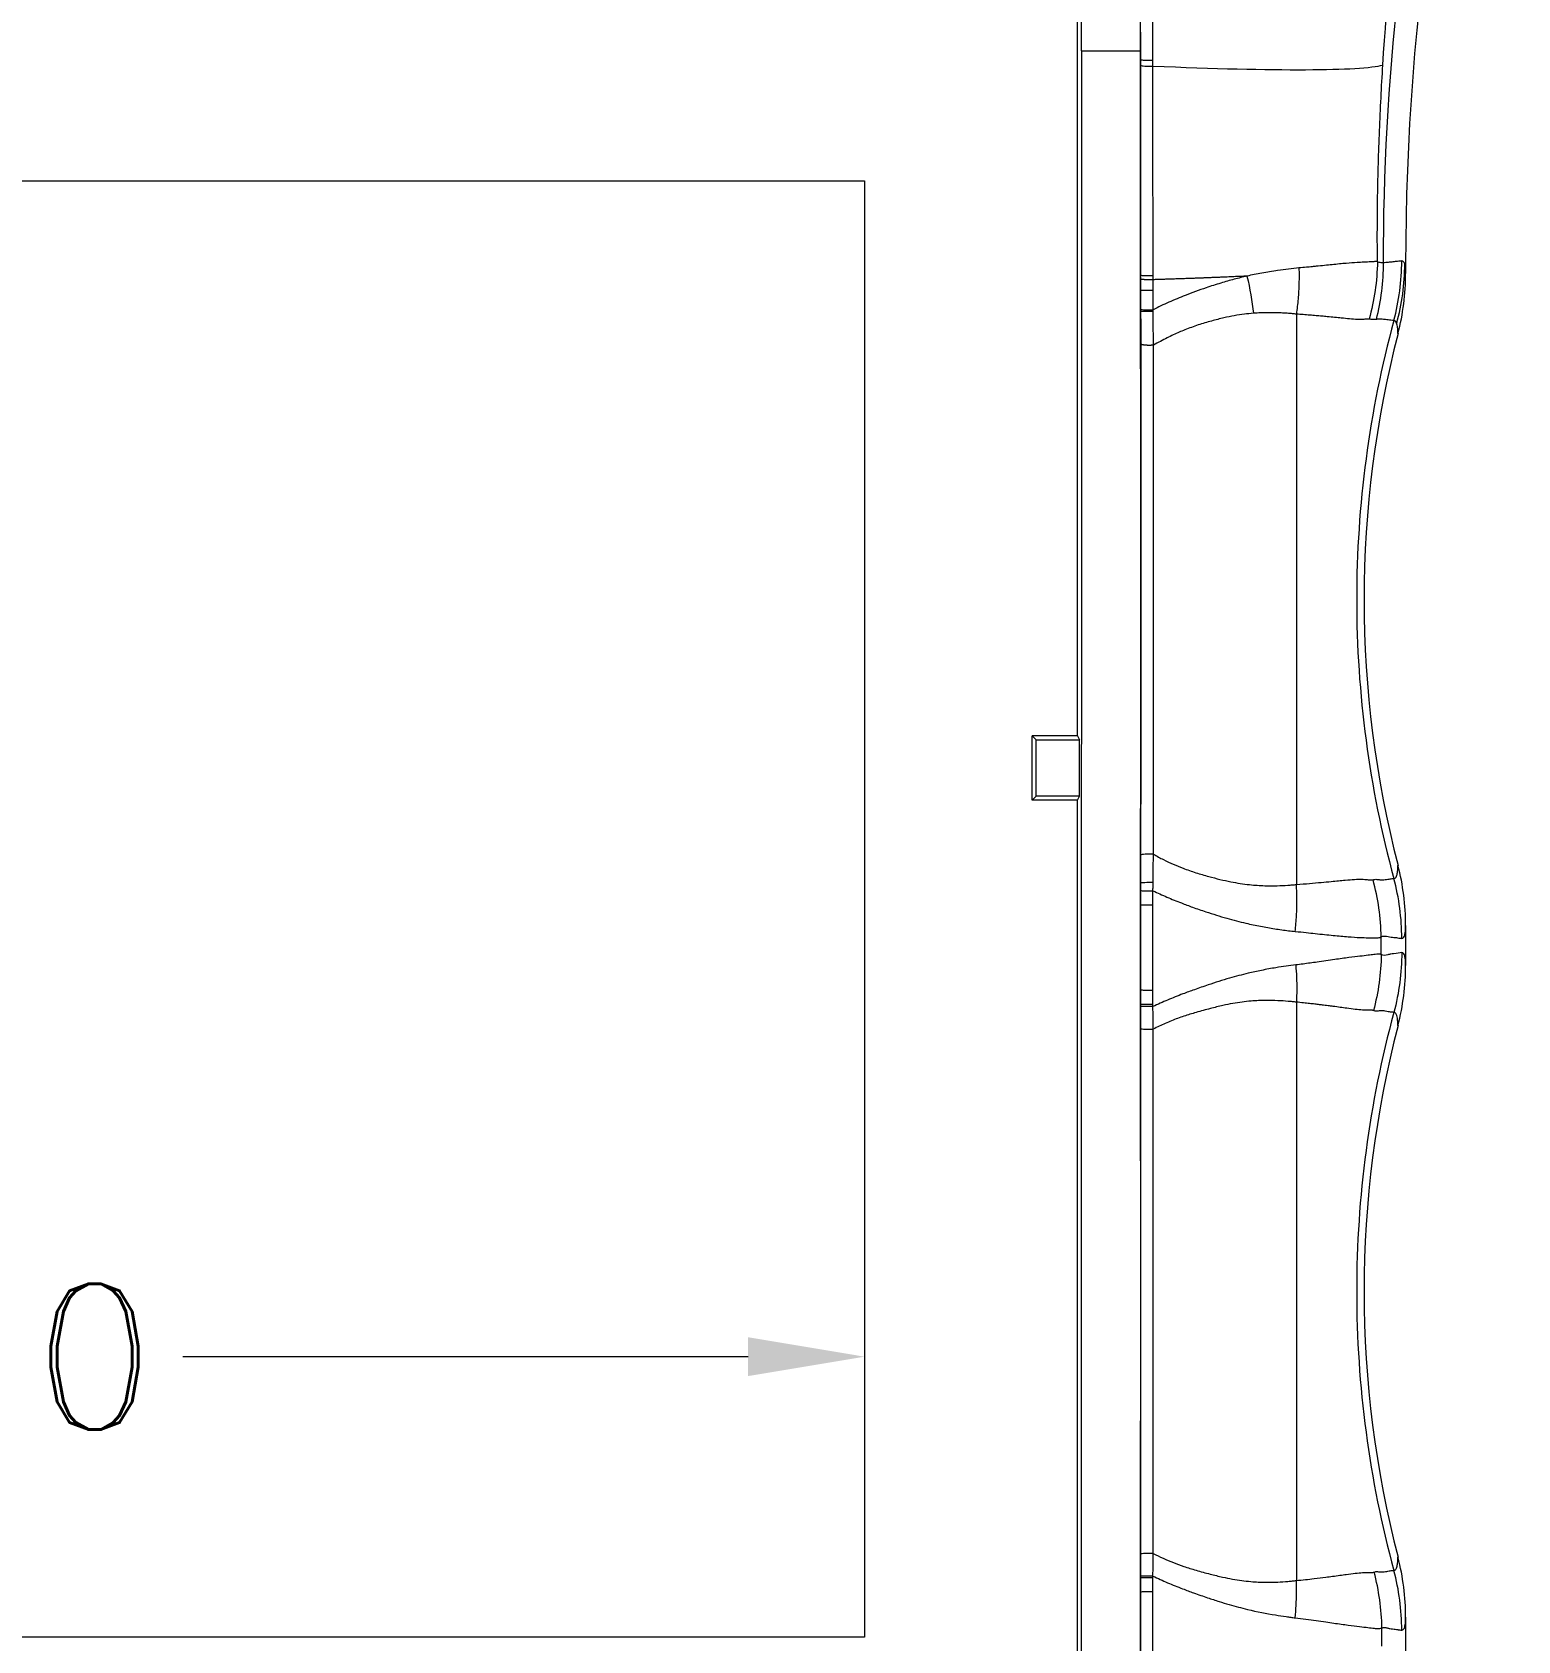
# Model space of a CAD drawing. Header units: millimetres. Extents: x -2408 to -1447, y -915 to -594.
# Drawn here: x -2110.69 to -2075, y -817.92 to -779.26 of the extents above; entities that cross this region are included whole.
import ezdxf

# ---------------------------------------------------------------- set-up
doc = ezdxf.new("R2010")
doc.units = ezdxf.units.MM
doc.layers.get('0').update_dxf_attribs({"linetype": 'CONTINUOUS'})
doc.layers.get('Defpoints').update_dxf_attribs({"linetype": 'CONTINUOUS'})
doc.layers.add('4', color=7, linetype='CONTINUOUS', true_color=0xffffff)
doc.styles.add('ROMANC', font='romanc.shx', dxfattribs={"bigfont": 'gbcbig.shx'})
doc.dimstyles.new('YanXiu', dxfattribs={"dimtxt": 2.5, "dimasz": 2.2, "dimexe": 0.66, "dimexo": 0.66, "dimgap": 0.66, "dimtad": 0, "dimdsep": 46, "dimtxsty": 'ROMANC', "dimcen": 0, "dimclrd": 256, "dimclre": 131, "dimclrt": 42, "dimazin": 2, "dimtfac": 1, "dimtofl": 0, "dimtmove": 0, "dimatfit": 3, "dimfxl": 0, "dimlwd": 5, "dimlwe": 5, "dimarcsym": 0})

# ---------------------------------------------------------------- blocks, each defined once
blk = doc.blocks.new('*D75')
at = {"color": 131, "lineweight": 5}
for p, q in [((1279.573, 557.582), (1279.573, 555.214)), ((1319.573, 557.582), (1319.573, 555.214))]:
    blk.add_line(p, q, dxfattribs=at)
at = {"lineweight": 5}
for p, q in [((1282.373, 555.913), (1295.956, 555.913)), ((1316.773, 555.913), (1303.189, 555.913))]:
    blk.add_line(p, q, dxfattribs=at)
for points in [[(1282.373, 556.38), (1282.373, 555.447), (1279.573, 555.913)], [(1316.773, 556.38), (1316.773, 555.447), (1319.573, 555.913)]]:
    blk.add_solid(points)
at = {"layer": 'Defpoints', "color": 0}
for p in [(1279.573, 558.282, 35), (1319.573, 558.282, 35), (1319.573, 555.913)]:
    blk.add_point(p, dxfattribs=at)
at = {"color": 42, "insert": (1299.573, 555.913), "char_height": 3.5, "attachment_point": 5, "style": 'ROMANC'}
blk.add_mtext('40', dxfattribs=at)

msp = doc.modelspace()

# ---------------------------------------------------------------- linework, layer by layer
at = {"layer": '4', "color": 7, "linetype": 'Continuous', "lineweight": 5}
for p, q in [((-2085.576, -796.172, 35), (-2085.576, -771.913, 35)), ((-2085.477, -779.706, 35), (-2084.071, -779.706, 35)), ((-2084.051, -779.92, 35), (-2084.071, -779.92, 35)), ((-2130.691, -782.832, 35), (-2090.691, -782.832, 35)), ((-2090.691, -782.832, 35), (-2090.691, -817.832, 35)), ((-2077.713, -784.832, 35), (-2077.691, -784.832, 35)), ((-2077.691, -784.832, 35), (-2077.691, -785.062, 35)), ((-2084.051, -785.101, 35), (-2084.069, -785.097, 35)), ((-2084.051, -785.455, 35), (-2084.069, -785.455, 35)), ((-2084.05, -785.96, 35), (-2084.069, -785.961, 35)), ((-2086.661, -796.172, 35), (-2086.569, -796.265, 35)), ((-2085.576, -796.172, 35), (-2086.661, -796.172, 35)), ((-2086.661, -797.713, 35), (-2086.661, -796.172, 35)), ((-2086.569, -797.62, 35), (-2086.569, -796.265, 35)), ((-2086.569, -796.265, 35), (-2085.53, -796.265, 35)), ((-2085.576, -796.172, 35), (-2085.53, -796.265, 35)), ((-2085.53, -797.62, 35), (-2085.53, -796.265, 35)), ((-2086.661, -797.713, 35), (-2086.569, -797.62, 35)), ((-2085.576, -797.713, 35), (-2086.661, -797.713, 35)), ((-2085.53, -797.62, 35), (-2086.569, -797.62, 35)), ((-2085.576, -797.713, 35), (-2085.53, -797.62, 35)), ((-2085.576, -821.972, 35), (-2085.576, -797.713, 35)), ((-2084.051, -799.7, 35), (-2084.07, -799.697, 35)), ((-2084.051, -800.23, 35), (-2084.07, -800.23, 35)), ((-2077.691, -800.727, 35), (-2077.691, -801.687, 35)), ((-2084.051, -802.276, 35), (-2084.07, -802.276, 35)), ((-2084.051, -802.616, 35), (-2084.07, -802.621, 35)), ((-2084.051, -816.401, 35), (-2084.07, -816.397, 35)), ((-2084.051, -816.744, 35), (-2084.07, -816.744, 35)), ((-2077.691, -817.352, 35), (-2077.691, -818.312, 35)), ((-2090.691, -817.832, 35), (-2130.691, -817.832, 35))]:
    msp.add_line(p, q, dxfattribs=at)
for centre, radius, start, end in [((-2018.123, -784.832, 35), 59.568, 162.70001, 180), ((-2053.251, -792.895, 35), 25.439, 165.4524, 194.5475), ((-2053.251, -809.52, 35), 25.439, 165.4525, 194.5475)]:
    msp.add_arc(centre, radius, start, end, dxfattribs=at)
for centre, major_axis, ratio, start_param, end_param in [((-2083.851, -779.92, 35), (0.2, 0), 0.088503, 3.159114, 5.157835), ((-2083.851, -780.06, 35), (0.2, 0), 0.087835, 3.159103, 5.159009), ((-2088.084, -779.284, 35), (9.976, -0.69), 0.054645, 5.163934, 6.124917), ((-2083.677, -784.799, 35), (-0.22, 5.496), 0.99133, 4.422035, 4.672174), ((-2083.276, -784.752, 35), (-0.275, 5.493), 0.998486, 4.398017, 4.661247), ((-2083.211, -784.832, 35), (5.326, 1.374), 0.994395, 5.765354, 6.029284), ((-2083.851, -785.101, 35), (0.2, 0), 0.043201, 3.159063, 5.178974), ((-2083.851, -785.455, 35), (0.2, 0), 0.041864, 3.159061, 5.178686), ((-2083.85, -785.924, 35), (0.2, 0), 0.042414, 3.159064, 5.17828), ((-2083.85, -785.959, 35), (0.2, 0.001), 0.047769, 3.159069, 5.180317), ((-2083.85, -799.033, 35), (0.2, 0), 0.095885, 1.055372, 3.124041), ((-2083.851, -799.7, 35), (0.2, 0), 0.008289, 1.101057, 3.124143), ((-2083.851, -799.889, 35), (0.2, 0), 0.019082, 3.159059, 5.17067), ((-2083.851, -800.23, 35), (0.2, 0), 0.019407, 3.159049, 5.170512), ((-2083.851, -802.276, 35), (0.2, 0), 0.01626, 3.159048, 5.16989), ((-2083.851, -802.616, 35), (0.2, 0), 0.016604, 3.159049, 5.1698), ((-2083.85, -803.204, 35), (0.2, 0), 0.09033, 3.159105, 5.203608), ((-2083.85, -815.831, 35), (0.2, 0), 0.079997, 1.080408, 3.124081), ((-2083.851, -816.401, 35), (0.2, 0), 0.006428, 1.114574, 3.12414), ((-2083.851, -816.744, 35), (0.2, 0), 0.006096, 1.114567, 3.124139)]:
    msp.add_ellipse(centre, major_axis=major_axis, ratio=ratio, start_param=start_param, end_param=end_param, dxfattribs=at)
for points, degree in [([(-2085.477, -779.706, 35), (-2085.477, -777.937, 35), (-2085.475, -774.397, 35), (-2085.473, -769.086, 35), (-2085.472, -765.545, 35), (-2085.471, -763.774, 35)], 3), ([(-2084.088, -765.056, 35), (-2084.087, -765.667, 35), (-2084.086, -766.885, 35), (-2084.084, -768.711, 35), (-2084.082, -770.536, 35), (-2084.079, -772.365, 35), (-2084.077, -774.199, 35), (-2084.075, -776.035, 35), (-2084.073, -777.873, 35), (-2084.072, -779.094, 35), (-2084.071, -779.706, 35)], 3), ([(-2078.225, -784.802, 35), (-2078.222, -780.467, 35), (-2077.747, -776.132, 35), (-2076.815, -771.898, 35)], 3), ([(-2084.051, -779.92, 35), (-2084.051, -779.691, 35), (-2084.051, -779.471, 35), (-2084.051, -779.261, 35)], 3), ([(-2085.477, -779.706, 35), (-2085.486, -797.928, 35), (-2085.488, -816.194, 35), (-2085.482, -834.432, 35)], 3), ([(-2084.071, -779.706, 35), (-2084.071, -779.777, 35), (-2084.071, -779.849, 35), (-2084.071, -779.92, 35)], 3), ([(-2084.051, -780.06, 35), (-2084.051, -780.037, 35), (-2084.051, -779.99, 35), (-2084.051, -779.943, 35), (-2084.051, -779.92, 35)], 3), ([(-2084.051, -785.101, 35), (-2084.051, -784.511, 35), (-2084.051, -783.347, 35), (-2084.051, -781.671, 35), (-2084.051, -780.59, 35), (-2084.051, -780.06, 35)], 3), ([(-2083.765, -780.076, 35), (-2083.765, -780.052, 35), (-2083.765, -780.006, 35), (-2083.765, -779.959, 35), (-2083.765, -779.936, 35)], 3), ([(-2078.369, -784.776, 35), (-2078.374, -784.252, 35), (-2078.37, -783.203, 35), (-2078.325, -781.628, 35), (-2078.271, -780.577, 35), (-2078.239, -780.051, 35)], 3), ([(-2083.761, -785.109, 35), (-2083.761, -784.518, 35), (-2083.761, -783.359, 35), (-2083.763, -781.684, 35), (-2083.764, -780.605, 35), (-2083.765, -780.076, 35)], 3), ([(-2080.255, -784.928, 35), (-2080.252, -785.052, 35), (-2080.252, -785.3, 35), (-2080.272, -785.67, 35), (-2080.3, -785.915, 35), (-2080.317, -786.036, 35)], 3), ([(-2078.369, -784.776, 35), (-2078.377, -785.241, 35), (-2078.445, -785.708, 35), (-2078.569, -786.157, 35)], 3), ([(-2078.225, -784.802, 35), (-2078.243, -784.803, 35), (-2078.279, -784.802, 35), (-2078.327, -784.796, 35), (-2078.356, -784.785, 35), (-2078.369, -784.776, 35)], 3), ([(-2077.784, -784.759, 35), (-2077.799, -784.76, 35), (-2077.831, -784.762, 35), (-2077.884, -784.769, 35), (-2077.94, -784.776, 35), (-2077.998, -784.782, 35), (-2078.056, -784.787, 35), (-2078.114, -784.792, 35), (-2078.17, -784.798, 35), (-2078.207, -784.801, 35), (-2078.225, -784.802, 35)], 3), ([(-2077.875, -786.505, 35), (-2077.753, -786.034, 35), (-2077.691, -785.549, 35), (-2077.691, -785.062, 35)], 3), ([(-2077.713, -784.832, 35), (-2077.72, -784.807, 35), (-2077.74, -784.77, 35), (-2077.768, -784.758, 35), (-2077.784, -784.759, 35)], 3), ([(-2077.691, -785.062, 35), (-2077.691, -785.011, 35), (-2077.694, -784.922, 35), (-2077.705, -784.858, 35), (-2077.713, -784.832, 35)], 3), ([(-2084.069, -785.097, 35), (-2084.069, -785.219, 35), (-2084.069, -785.333, 35), (-2084.069, -785.455, 35)], 3), ([(-2084.069, -785.455, 35), (-2084.069, -785.539, 35), (-2084.069, -785.706, 35), (-2084.069, -785.877, 35), (-2084.069, -785.961, 35)], 3), ([(-2084.051, -785.202, 35), (-2084.051, -785.169, 35), (-2084.051, -785.135, 35), (-2084.051, -785.101, 35)], 3), ([(-2084.051, -785.455, 35), (-2084.051, -785.413, 35), (-2084.051, -785.329, 35), (-2084.051, -785.244, 35), (-2084.051, -785.202, 35)], 3), ([(-2084.05, -785.924, 35), (-2084.051, -785.847, 35), (-2084.051, -785.691, 35), (-2084.051, -785.534, 35), (-2084.051, -785.455, 35)], 3), ([(-2083.761, -785.21, 35), (-2083.761, -785.176, 35), (-2083.761, -785.142, 35), (-2083.761, -785.109, 35)], 3), ([(-2083.761, -785.463, 35), (-2083.761, -785.378, 35), (-2083.761, -785.294, 35), (-2083.761, -785.21, 35)], 3), ([(-2083.761, -785.931, 35), (-2083.761, -785.853, 35), (-2083.761, -785.698, 35), (-2083.761, -785.541, 35), (-2083.761, -785.463, 35)], 3), ([(-2081.503, -785.123, 35), (-2081.433, -785.423, 35), (-2081.382, -785.724, 35), (-2081.35, -786.017, 35)], 3), ([(-2084.069, -785.961, 35), (-2084.068, -786.108, 35), (-2084.068, -786.399, 35), (-2084.067, -786.838, 35), (-2084.066, -787.276, 35), (-2084.065, -787.714, 35), (-2084.064, -788.16, 35), (-2084.064, -788.637, 35), (-2084.063, -789.165, 35), (-2084.062, -789.765, 35), (-2084.062, -790.433, 35), (-2084.061, -791.161, 35), (-2084.061, -791.943, 35), (-2084.061, -792.763, 35), (-2084.061, -793.605, 35), (-2084.062, -794.429, 35), (-2084.062, -795.187, 35), (-2084.063, -795.875, 35), (-2084.063, -796.486, 35), (-2084.064, -797.021, 35), (-2084.065, -797.498, 35), (-2084.066, -797.94, 35), (-2084.066, -798.378, 35), (-2084.067, -798.817, 35), (-2084.068, -799.258, 35), (-2084.069, -799.549, 35), (-2084.07, -799.697, 35)], 3), ([(-2084.05, -785.96, 35), (-2084.05, -785.954, 35), (-2084.05, -785.942, 35), (-2084.05, -785.93, 35), (-2084.05, -785.924, 35)], 3), ([(-2084.049, -786.756, 35), (-2084.049, -786.635, 35), (-2084.049, -786.382, 35), (-2084.05, -786.105, 35), (-2084.05, -785.96, 35)], 3), ([(-2083.76, -785.967, 35), (-2083.76, -785.961, 35), (-2083.76, -785.949, 35), (-2083.761, -785.937, 35), (-2083.761, -785.931, 35)], 3), ([(-2083.75, -786.783, 35), (-2083.751, -786.66, 35), (-2083.755, -786.401, 35), (-2083.758, -786.116, 35), (-2083.76, -785.967, 35)], 3), ([(-2077.907, -786.259, 35), (-2077.915, -786.236, 35), (-2077.934, -786.202, 35), (-2077.96, -786.19, 35), (-2077.975, -786.19, 35)], 3), ([(-2077.875, -786.505, 35), (-2077.877, -786.449, 35), (-2077.883, -786.352, 35), (-2077.898, -786.285, 35), (-2077.907, -786.259, 35)], 3), ([(-2084.05, -799.033, 35), (-2084.05, -798.992, 35), (-2084.05, -798.907, 35), (-2084.05, -798.767, 35), (-2084.05, -798.614, 35), (-2084.05, -798.447, 35), (-2084.05, -798.264, 35), (-2084.05, -798.066, 35), (-2084.05, -797.85, 35), (-2084.049, -797.614, 35), (-2084.049, -797.357, 35), (-2084.049, -797.077, 35), (-2084.049, -796.771, 35), (-2084.049, -796.437, 35), (-2084.049, -796.072, 35), (-2084.049, -795.67, 35), (-2084.049, -795.231, 35), (-2084.049, -794.748, 35), (-2084.049, -794.224, 35), (-2084.049, -793.635, 35), (-2084.049, -792.999, 35), (-2084.049, -792.337, 35), (-2084.049, -791.641, 35), (-2084.049, -791.019, 35), (-2084.049, -790.469, 35), (-2084.049, -789.976, 35), (-2084.049, -789.535, 35), (-2084.049, -789.143, 35), (-2084.049, -788.792, 35), (-2084.049, -788.482, 35), (-2084.049, -788.206, 35), (-2084.049, -787.958, 35), (-2084.049, -787.733, 35), (-2084.049, -787.529, 35), (-2084.049, -787.344, 35), (-2084.049, -787.176, 35), (-2084.049, -787.022, 35), (-2084.049, -786.882, 35), (-2084.049, -786.796, 35), (-2084.049, -786.756, 35)], 3), ([(-2084.051, -799.7, 35), (-2084.05, -799.616, 35), (-2084.05, -799.455, 35), (-2084.05, -799.234, 35), (-2084.05, -799.097, 35), (-2084.05, -799.033, 35)], 3), ([(-2083.76, -799.699, 35), (-2083.759, -799.613, 35), (-2083.757, -799.448, 35), (-2083.754, -799.221, 35), (-2083.752, -799.083, 35), (-2083.751, -799.016, 35)], 3), ([(-2077.691, -800.727, 35), (-2077.691, -800.24, 35), (-2077.753, -799.756, 35), (-2077.875, -799.285, 35)], 3), ([(-2084.07, -799.697, 35), (-2084.07, -799.785, 35), (-2084.07, -799.965, 35), (-2084.07, -800.141, 35), (-2084.07, -800.23, 35)], 3), ([(-2084.051, -799.889, 35), (-2084.051, -799.858, 35), (-2084.051, -799.795, 35), (-2084.051, -799.732, 35), (-2084.051, -799.7, 35)], 3), ([(-2083.762, -799.892, 35), (-2083.762, -799.861, 35), (-2083.761, -799.797, 35), (-2083.76, -799.732, 35), (-2083.76, -799.699, 35)], 3), ([(-2080.343, -800.87, 35), (-2080.33, -800.744, 35), (-2080.31, -800.492, 35), (-2080.301, -800.115, 35), (-2080.309, -799.867, 35), (-2080.316, -799.744, 35)], 3), ([(-2078.278, -801.004, 35), (-2078.285, -800.541, 35), (-2078.352, -800.074, 35), (-2078.475, -799.627, 35)], 3), ([(-2077.784, -801.037, 35), (-2077.784, -800.553, 35), (-2077.848, -800.066, 35), (-2077.974, -799.6, 35)], 3), ([(-2083.763, -800.233, 35), (-2083.763, -800.177, 35), (-2083.763, -800.064, 35), (-2083.763, -799.95, 35), (-2083.762, -799.892, 35)], 3), ([(-2084.07, -800.23, 35), (-2084.07, -800.912, 35), (-2084.07, -801.594, 35), (-2084.07, -802.276, 35)], 3), ([(-2084.051, -802.276, 35), (-2084.051, -802.049, 35), (-2084.051, -801.594, 35), (-2084.051, -800.912, 35), (-2084.051, -800.457, 35), (-2084.051, -800.23, 35)], 3), ([(-2083.763, -802.279, 35), (-2083.763, -802.052, 35), (-2083.763, -801.597, 35), (-2083.763, -800.915, 35), (-2083.763, -800.461, 35), (-2083.763, -800.233, 35)], 3), ([(-2077.784, -801.037, 35), (-2077.763, -801.038, 35), (-2077.728, -801.016, 35), (-2077.698, -800.913, 35), (-2077.691, -800.797, 35), (-2077.691, -800.727, 35)], 3), ([(-2077.692, -800.745, 35), (-2077.694, -800.622, 35)], 1), ([(-2078.277, -801.427, 35), (-2078.277, -801.286, 35), (-2078.278, -801.145, 35), (-2078.278, -801.004, 35)], 3), ([(-2080.332, -801.675, 35), (-2080.324, -801.775, 35), (-2080.312, -801.975, 35), (-2080.306, -802.273, 35), (-2080.311, -802.471, 35), (-2080.316, -802.57, 35)], 3), ([(-2078.277, -801.427, 35), (-2078.283, -801.878, 35), (-2078.347, -802.334, 35), (-2078.464, -802.772, 35)], 3), ([(-2077.784, -801.378, 35), (-2077.784, -801.861, 35), (-2077.849, -802.348, 35), (-2077.975, -802.815, 35)], 3), ([(-2077.875, -803.13, 35), (-2077.753, -802.659, 35), (-2077.691, -802.174, 35), (-2077.691, -801.687, 35)], 3), ([(-2077.691, -801.687, 35), (-2077.691, -801.617, 35), (-2077.698, -801.501, 35), (-2077.728, -801.398, 35), (-2077.763, -801.377, 35), (-2077.784, -801.378, 35)], 3), ([(-2077.694, -801.793, 35), (-2077.692, -801.659, 35)], 1), ([(-2084.07, -802.276, 35), (-2084.07, -802.335, 35), (-2084.07, -802.448, 35), (-2084.07, -802.566, 35), (-2084.07, -802.621, 35)], 3), ([(-2083.763, -802.619, 35), (-2083.763, -802.563, 35), (-2083.763, -802.451, 35), (-2083.763, -802.337, 35), (-2083.763, -802.279, 35)], 3), ([(-2084.051, -802.675, 35), (-2084.051, -802.655, 35), (-2084.051, -802.636, 35), (-2084.051, -802.616, 35)], 3), ([(-2084.05, -803.204, 35), (-2084.05, -803.122, 35), (-2084.05, -802.952, 35), (-2084.051, -802.769, 35), (-2084.051, -802.675, 35)], 3), ([(-2083.763, -802.677, 35), (-2083.763, -802.667, 35), (-2083.763, -802.648, 35), (-2083.763, -802.628, 35), (-2083.763, -802.619, 35)], 3), ([(-2083.756, -803.219, 35), (-2083.758, -803.039, 35), (-2083.76, -802.858, 35), (-2083.763, -802.677, 35)], 3), ([(-2084.05, -815.83, 35), (-2084.05, -815.791, 35), (-2084.05, -815.707, 35), (-2084.05, -815.569, 35), (-2084.05, -815.418, 35), (-2084.05, -815.252, 35), (-2084.05, -815.072, 35), (-2084.05, -814.876, 35), (-2084.05, -814.662, 35), (-2084.05, -814.43, 35), (-2084.05, -814.176, 35), (-2084.05, -813.9, 35), (-2084.05, -813.598, 35), (-2084.05, -813.269, 35), (-2084.05, -812.909, 35), (-2084.05, -812.515, 35), (-2084.05, -812.082, 35), (-2084.05, -811.608, 35), (-2084.05, -811.091, 35), (-2084.05, -810.517, 35), (-2084.05, -809.892, 35), (-2084.05, -809.242, 35), (-2084.05, -808.587, 35), (-2084.05, -807.968, 35), (-2084.05, -807.424, 35), (-2084.05, -806.94, 35), (-2084.05, -806.502, 35), (-2084.05, -806.106, 35), (-2084.05, -805.745, 35), (-2084.05, -805.417, 35), (-2084.05, -805.118, 35), (-2084.05, -804.844, 35), (-2084.05, -804.593, 35), (-2084.05, -804.362, 35), (-2084.05, -804.151, 35), (-2084.05, -803.957, 35), (-2084.05, -803.778, 35), (-2084.05, -803.614, 35), (-2084.05, -803.463, 35), (-2084.05, -803.326, 35), (-2084.05, -803.243, 35), (-2084.05, -803.204, 35)], 3), ([(-2084.051, -816.363, 35), (-2084.051, -816.268, 35), (-2084.05, -816.083, 35), (-2084.05, -815.912, 35), (-2084.05, -815.83, 35)], 3), ([(-2083.763, -816.362, 35), (-2083.76, -816.18, 35), (-2083.758, -815.998, 35), (-2083.756, -815.817, 35)], 3), ([(-2077.691, -817.352, 35), (-2077.691, -816.865, 35), (-2077.753, -816.381, 35), (-2077.875, -815.91, 35)], 3), ([(-2084.07, -816.397, 35), (-2084.07, -816.452, 35), (-2084.07, -816.57, 35), (-2084.07, -816.685, 35), (-2084.07, -816.744, 35)], 3), ([(-2084.051, -816.401, 35), (-2084.051, -816.388, 35), (-2084.051, -816.376, 35), (-2084.051, -816.363, 35)], 3), ([(-2083.763, -816.4, 35), (-2083.763, -816.394, 35), (-2083.763, -816.382, 35), (-2083.763, -816.369, 35), (-2083.763, -816.362, 35)], 3), ([(-2083.763, -816.742, 35), (-2083.763, -816.687, 35), (-2083.763, -816.574, 35), (-2083.763, -816.459, 35), (-2083.763, -816.4, 35)], 3), ([(-2078.262, -817.61, 35), (-2078.269, -817.158, 35), (-2078.332, -816.703, 35), (-2078.448, -816.265, 35)], 3), ([(-2077.784, -817.662, 35), (-2077.784, -817.178, 35), (-2077.849, -816.691, 35), (-2077.975, -816.225, 35)], 3), ([(-2084.051, -818.86, 35), (-2084.051, -818.625, 35), (-2084.051, -818.155, 35), (-2084.051, -817.449, 35), (-2084.051, -816.979, 35), (-2084.051, -816.744, 35)], 3), ([(-2083.763, -818.858, 35), (-2083.763, -818.623, 35), (-2083.763, -818.153, 35), (-2083.763, -817.448, 35), (-2083.763, -816.978, 35), (-2083.763, -816.742, 35)], 3), ([(-2080.344, -817.365, 35), (-2080.335, -817.264, 35), (-2080.32, -817.064, 35), (-2080.31, -816.765, 35), (-2080.313, -816.567, 35), (-2080.316, -816.468, 35)], 3), ([(-2077.784, -817.662, 35), (-2077.763, -817.663, 35), (-2077.728, -817.641, 35), (-2077.698, -817.538, 35), (-2077.691, -817.422, 35), (-2077.691, -817.352, 35)], 3), ([(-2077.692, -817.37, 35), (-2077.694, -817.247, 35)], 1), ([(-2078.263, -818.043, 35), (-2078.263, -817.899, 35), (-2078.262, -817.754, 35), (-2078.262, -817.609, 35)], 3)]:
    msp.add_open_spline(points, degree=degree, dxfattribs=at)
for points, knots in [([(-2083.765, -779.936, 35), (-2083.765, -779.723, 35), (-2083.766, -779.275, 35), (-2083.768, -778.612, 35), (-2083.769, -777.961, 35), (-2083.77, -777.356, 35), (-2083.772, -776.78, 35), (-2083.773, -776.215, 35), (-2083.775, -775.643, 35), (-2083.777, -775.043, 35), (-2083.779, -774.394, 35), (-2083.781, -773.675, 35), (-2083.784, -772.877, 35), (-2083.787, -772.002, 35), (-2083.791, -771.053, 35), (-2083.795, -770.029, 35), (-2083.8, -768.921, 35), (-2083.805, -767.72, 35), (-2083.811, -766.47, 35), (-2083.815, -765.619, 35), (-2083.817, -765.2, 35)], [0, 0, 0, 0, 0.043198, 0.091254, 0.135043, 0.175722, 0.214449, 0.252381, 0.290783, 0.331076, 0.374692, 0.423046, 0.477491, 0.537264, 0.601486, 0.670782, 0.74578, 0.827003, 0.915044, 1, 1, 1, 1]), ([(-2078.239, -780.051, 35), (-2078.141, -778.489, 35), (-2077.843, -775.413, 35), (-2077.181, -770.996, 35), (-2076.689, -768.102, 35), (-2076.473, -766.726, 35)], [0, 0, 0, 0, 0.356139, 0.69965, 1, 1, 1, 1]), ([(-2084.071, -779.92, 35), (-2084.071, -780.496, 35), (-2084.07, -781.071, 35), (-2084.07, -782.221, 35), (-2084.07, -782.796, 35), (-2084.069, -783.946, 35), (-2084.069, -784.521, 35), (-2084.069, -785.097, 35)], [0, 0, 0, 0, 0.333513, 0.333513, 0.666755, 0.666755, 1, 1, 1, 1]), ([(-2080.255, -784.928, 35), (-2080.337, -784.936, 35), (-2080.502, -784.953, 35), (-2080.739, -784.984, 35), (-2080.955, -785.017, 35), (-2081.142, -785.049, 35), (-2081.324, -785.084, 35), (-2081.444, -785.11, 35), (-2081.503, -785.123, 35)], [0, 0, 0, 0, 0.216663, 0.434027, 0.587791, 0.733443, 0.870874, 1, 1, 1, 1]), ([(-2078.369, -784.776, 35), (-2078.379, -784.776, 35), (-2078.401, -784.774, 35), (-2078.438, -784.775, 35), (-2078.481, -784.778, 35), (-2078.56, -784.784, 35), (-2078.68, -784.788, 35), (-2078.875, -784.798, 35), (-2079.122, -784.816, 35), (-2079.391, -784.842, 35), (-2079.641, -784.868, 35), (-2079.803, -784.884, 35), (-2079.95, -784.899, 35), (-2080.086, -784.912, 35), (-2080.194, -784.922, 35), (-2080.255, -784.928, 35)], [0, 0, 0, 0, 0.040203, 0.083563, 0.126936, 0.172168, 0.299965, 0.403904, 0.545217, 0.701274, 0.774276, 0.853944, 0.889003, 0.937772, 1, 1, 1, 1]), ([(-2081.503, -785.123, 35), (-2081.604, -785.147, 35), (-2081.81, -785.197, 35), (-2082.139, -785.291, 35), (-2082.451, -785.391, 35), (-2082.738, -785.492, 35), (-2082.971, -785.581, 35), (-2083.184, -785.667, 35), (-2083.377, -785.751, 35), (-2083.569, -785.838, 35), (-2083.697, -785.9, 35), (-2083.761, -785.931, 35)], [0, 0, 0, 0, 0.143825, 0.294155, 0.450557, 0.563092, 0.67101, 0.754325, 0.836964, 0.918855, 1, 1, 1, 1]), ([(-2081.35, -786.017, 35), (-2081.422, -786.024, 35), (-2081.571, -786.038, 35), (-2081.807, -786.073, 35), (-2082.07, -786.127, 35), (-2082.359, -786.2, 35), (-2082.674, -786.295, 35), (-2082.934, -786.389, 35), (-2083.135, -786.473, 35), (-2083.277, -786.536, 35), (-2083.427, -786.609, 35), (-2083.586, -786.691, 35), (-2083.694, -786.752, 35), (-2083.75, -786.783, 35)], [0, 0, 0, 0, 0.097883, 0.204016, 0.310907, 0.43657, 0.565907, 0.697856, 0.751146, 0.807996, 0.868417, 0.932417, 1, 1, 1, 1]), ([(-2080.317, -786.036, 35), (-2080.346, -786.033, 35), (-2080.41, -786.027, 35), (-2080.51, -786.019, 35), (-2080.622, -786.012, 35), (-2080.742, -786.006, 35), (-2080.874, -786.002, 35), (-2081.018, -786.002, 35), (-2081.177, -786.006, 35), (-2081.291, -786.013, 35), (-2081.35, -786.017, 35)], [0, 0, 0, 0, 0.096176, 0.202695, 0.314077, 0.437298, 0.561171, 0.696811, 0.843514, 1, 1, 1, 1]), ([(-2078.569, -786.157, 35), (-2078.577, -786.156, 35), (-2078.596, -786.155, 35), (-2078.629, -786.157, 35), (-2078.67, -786.162, 35), (-2078.743, -786.17, 35), (-2078.86, -786.17, 35), (-2079.03, -786.153, 35), (-2079.263, -786.128, 35), (-2079.491, -786.105, 35), (-2079.704, -786.086, 35), (-2079.844, -786.074, 35), (-2079.993, -786.061, 35), (-2080.15, -786.049, 35), (-2080.261, -786.04, 35), (-2080.317, -786.036, 35)], [0, 0, 0, 0, 0.031863, 0.068312, 0.109697, 0.157387, 0.26788, 0.395533, 0.514532, 0.688394, 0.749644, 0.811423, 0.873736, 0.936592, 1, 1, 1, 1]), ([(-2080.317, -786.036, 35), (-2080.316, -788.212, 35), (-2080.316, -790.543, 35), (-2080.316, -795.206, 35), (-2080.316, -797.537, 35), (-2080.316, -799.744, 35)], [0, 0, 0, 0, 0.5, 0.5, 1, 1, 1, 1]), ([(-2077.975, -786.19, 35), (-2078.567, -788.372, 35), (-2078.868, -790.634, 35), (-2078.868, -795.156, 35), (-2078.566, -797.417, 35), (-2077.975, -799.6, 35)], [0, 0, 0, 0, 0.5, 0.5, 1, 1, 1, 1]), ([(-2078.394, -786.163, 35), (-2078.415, -786.164, 35), (-2078.453, -786.165, 35), (-2078.511, -786.164, 35), (-2078.551, -786.159, 35), (-2078.569, -786.157, 35)], [0, 0, 0, 0, 0.390862, 0.72424, 1, 1, 1, 1]), ([(-2077.975, -786.19, 35), (-2077.998, -786.188, 35), (-2078.052, -786.185, 35), (-2078.156, -786.171, 35), (-2078.26, -786.159, 35), (-2078.336, -786.16, 35), (-2078.375, -786.162, 35), (-2078.394, -786.163, 35)], [0, 0, 0, 0, 0.259718, 0.582478, 0.807883, 0.907152, 1, 1, 1, 1]), ([(-2083.751, -799.016, 35), (-2083.751, -798.975, 35), (-2083.751, -798.888, 35), (-2083.751, -798.749, 35), (-2083.75, -798.596, 35), (-2083.75, -798.428, 35), (-2083.75, -798.245, 35), (-2083.749, -798.046, 35), (-2083.749, -797.829, 35), (-2083.749, -797.592, 35), (-2083.749, -797.333, 35), (-2083.749, -797.051, 35), (-2083.748, -796.742, 35), (-2083.748, -796.405, 35), (-2083.748, -796.036, 35), (-2083.748, -795.632, 35), (-2083.748, -795.188, 35), (-2083.748, -794.701, 35), (-2083.748, -794.165, 35), (-2083.748, -793.579, 35), (-2083.748, -792.948, 35), (-2083.748, -792.288, 35), (-2083.748, -791.634, 35), (-2083.748, -791.019, 35), (-2083.747, -790.467, 35), (-2083.747, -789.975, 35), (-2083.748, -789.536, 35), (-2083.748, -789.144, 35), (-2083.748, -788.796, 35), (-2083.748, -788.487, 35), (-2083.748, -788.211, 35), (-2083.748, -787.963, 35), (-2083.748, -787.739, 35), (-2083.749, -787.537, 35), (-2083.749, -787.353, 35), (-2083.749, -787.185, 35), (-2083.749, -787.033, 35), (-2083.75, -786.901, 35), (-2083.75, -786.819, 35), (-2083.75, -786.783, 35)], [0, 0, 0, 0, 0.010072, 0.021521, 0.034059, 0.047754, 0.062672, 0.078912, 0.096617, 0.115931, 0.136985, 0.159964, 0.185065, 0.212458, 0.242425, 0.275355, 0.311463, 0.351001, 0.394354, 0.44243, 0.494265, 0.548577, 0.60386, 0.654354, 0.699132, 0.739185, 0.775018, 0.806959, 0.835413, 0.860655, 0.883152, 0.903415, 0.921725, 0.938314, 0.953416, 0.967183, 0.979727, 0.991152, 1, 1, 1, 1]), ([(-2083.751, -799.016, 35), (-2083.671, -799.06, 35), (-2083.513, -799.148, 35), (-2083.275, -799.258, 35), (-2083.014, -799.364, 35), (-2082.729, -799.462, 35), (-2082.342, -799.575, 35), (-2081.907, -799.681, 35), (-2081.458, -799.75, 35), (-2081.088, -799.774, 35), (-2080.784, -799.774, 35), (-2080.567, -799.764, 35), (-2080.417, -799.753, 35), (-2080.348, -799.747, 35), (-2080.316, -799.744, 35)], [0, 0, 0, 0, 0.064352, 0.127497, 0.18921, 0.270816, 0.354326, 0.501522, 0.631767, 0.744027, 0.840399, 0.925803, 0.965176, 1, 1, 1, 1]), ([(-2077.975, -799.6, 35), (-2077.965, -799.598, 35), (-2077.945, -799.595, 35), (-2077.922, -799.567, 35), (-2077.905, -799.527, 35), (-2077.892, -799.478, 35), (-2077.884, -799.424, 35), (-2077.878, -799.36, 35), (-2077.876, -799.31, 35), (-2077.875, -799.285, 35)], [0, 0, 0, 0, 0.166333, 0.333054, 0.500331, 0.626145, 0.751311, 0.875904, 1, 1, 1, 1]), ([(-2080.316, -799.744, 35), (-2080.209, -799.734, 35), (-2079.998, -799.716, 35), (-2079.722, -799.692, 35), (-2079.428, -799.665, 35), (-2079.159, -799.64, 35), (-2078.919, -799.619, 35), (-2078.747, -799.612, 35), (-2078.62, -799.624, 35), (-2078.545, -799.632, 35), (-2078.501, -799.632, 35), (-2078.483, -799.628, 35), (-2078.475, -799.627, 35)], [0, 0, 0, 0, 0.115384, 0.225304, 0.329811, 0.497912, 0.625324, 0.749496, 0.852617, 0.933462, 0.967955, 1, 1, 1, 1]), ([(-2078.475, -799.627, 35), (-2078.46, -799.623, 35), (-2078.429, -799.617, 35), (-2078.387, -799.619, 35), (-2078.348, -799.624, 35), (-2078.301, -799.63, 35), (-2078.246, -799.633, 35), (-2078.179, -799.625, 35), (-2078.117, -799.614, 35), (-2078.061, -799.607, 35), (-2078.013, -799.601, 35), (-2077.987, -799.6, 35), (-2077.974, -799.6, 35)], [0, 0, 0, 0, 0.056705, 0.115183, 0.171149, 0.227123, 0.337454, 0.456701, 0.598368, 0.73616, 0.870043, 1, 1, 1, 1]), ([(-2084.051, -800.23, 35), (-2084.051, -800.17, 35), (-2084.051, -800.056, 35), (-2084.051, -799.943, 35), (-2084.051, -799.889, 35)], [0, 0, 0, 0, 0.520418, 1, 1, 1, 1]), ([(-2083.762, -799.892, 35), (-2083.651, -799.944, 35), (-2083.423, -800.05, 35), (-2083.105, -800.179, 35), (-2082.793, -800.296, 35), (-2082.426, -800.422, 35), (-2081.995, -800.556, 35), (-2081.557, -800.669, 35), (-2081.174, -800.75, 35), (-2080.889, -800.799, 35), (-2080.668, -800.832, 35), (-2080.502, -800.853, 35), (-2080.396, -800.864, 35), (-2080.343, -800.87, 35)], [0, 0, 0, 0, 0.089036, 0.182257, 0.255091, 0.342124, 0.483555, 0.618158, 0.725483, 0.832699, 0.888494, 0.944276, 1, 1, 1, 1]), ([(-2080.343, -800.87, 35), (-2080.254, -800.879, 35), (-2080.089, -800.895, 35), (-2079.854, -800.921, 35), (-2079.638, -800.944, 35), (-2079.365, -800.973, 35), (-2079.071, -801, 35), (-2078.798, -801.017, 35), (-2078.595, -801.023, 35), (-2078.452, -801.029, 35), (-2078.362, -801.026, 35), (-2078.309, -801.016, 35), (-2078.287, -801.007, 35), (-2078.278, -801.004, 35)], [0, 0, 0, 0, 0.082602, 0.152807, 0.232956, 0.3092, 0.460504, 0.602903, 0.715924, 0.824885, 0.916289, 0.963348, 1, 1, 1, 1]), ([(-2078.278, -801.004, 35), (-2078.268, -800.998, 35), (-2078.247, -800.985, 35), (-2078.214, -800.981, 35), (-2078.181, -800.982, 35), (-2078.134, -800.99, 35), (-2078.075, -801.004, 35), (-2078.007, -801.011, 35), (-2077.943, -801.015, 35), (-2077.882, -801.024, 35), (-2077.828, -801.033, 35), (-2077.799, -801.035, 35), (-2077.784, -801.037, 35)], [0, 0, 0, 0, 0.044568, 0.091062, 0.142734, 0.1961, 0.313567, 0.438144, 0.571475, 0.704989, 0.852263, 1, 1, 1, 1]), ([(-2080.332, -801.675, 35), (-2080.409, -801.685, 35), (-2080.562, -801.704, 35), (-2080.836, -801.746, 35), (-2081.139, -801.801, 35), (-2081.51, -801.882, 35), (-2081.936, -801.995, 35), (-2082.369, -802.132, 35), (-2082.747, -802.262, 35), (-2083.012, -802.359, 35), (-2083.227, -802.443, 35), (-2083.41, -802.517, 35), (-2083.588, -802.595, 35), (-2083.705, -802.65, 35), (-2083.763, -802.677, 35)], [0, 0, 0, 0, 0.07995, 0.160604, 0.271691, 0.369026, 0.499011, 0.64479, 0.734932, 0.8091, 0.858669, 0.907043, 0.954171, 1, 1, 1, 1]), ([(-2078.277, -801.427, 35), (-2078.286, -801.424, 35), (-2078.308, -801.419, 35), (-2078.355, -801.417, 35), (-2078.405, -801.421, 35), (-2078.484, -801.429, 35), (-2078.596, -801.445, 35), (-2078.792, -801.467, 35), (-2079.055, -801.499, 35), (-2079.336, -801.539, 35), (-2079.6, -801.576, 35), (-2079.799, -801.605, 35), (-2079.984, -801.631, 35), (-2080.154, -801.653, 35), (-2080.273, -801.668, 35), (-2080.332, -801.675, 35)], [0, 0, 0, 0, 0.03795, 0.085904, 0.154725, 0.180578, 0.283437, 0.399693, 0.533602, 0.678046, 0.758895, 0.834485, 0.88998, 0.94516, 1, 1, 1, 1]), ([(-2077.784, -801.378, 35), (-2077.832, -801.38, 35), (-2077.898, -801.398, 35), (-2078.001, -801.408, 35), (-2078.023, -801.41, 35), (-2078.07, -801.418, 35), (-2078.095, -801.424, 35), (-2078.172, -801.441, 35), (-2078.226, -801.463, 35), (-2078.277, -801.427, 35)], [0, 0, 0, 0, 0.5, 0.5, 0.625, 0.625, 0.75, 0.75, 1, 1, 1, 1]), ([(-2084.051, -802.616, 35), (-2084.051, -802.579, 35), (-2084.051, -802.504, 35), (-2084.051, -802.391, 35), (-2084.051, -802.315, 35), (-2084.051, -802.276, 35)], [0, 0, 0, 0, 0.333311, 0.666655, 1, 1, 1, 1]), ([(-2084.07, -802.621, 35), (-2084.066, -804.916, 35), (-2084.065, -807.212, 35), (-2084.065, -811.804, 35), (-2084.066, -814.101, 35), (-2084.07, -816.397, 35)], [0, 0, 0, 0, 0.5, 0.5, 1, 1, 1, 1]), ([(-2080.316, -802.57, 35), (-2080.347, -802.566, 35), (-2080.413, -802.56, 35), (-2080.559, -802.546, 35), (-2080.769, -802.532, 35), (-2081.063, -802.525, 35), (-2081.423, -802.541, 35), (-2081.772, -802.586, 35), (-2082.101, -802.653, 35), (-2082.394, -802.725, 35), (-2082.707, -802.81, 35), (-2082.971, -802.891, 35), (-2083.169, -802.959, 35), (-2083.317, -803.016, 35), (-2083.465, -803.078, 35), (-2083.612, -803.145, 35), (-2083.708, -803.195, 35), (-2083.756, -803.219, 35)], [0, 0, 0, 0, 0.03341, 0.072191, 0.155316, 0.248801, 0.358154, 0.486942, 0.553336, 0.63624, 0.728767, 0.806406, 0.845412, 0.884351, 0.923144, 0.961717, 1, 1, 1, 1]), ([(-2078.464, -802.772, 35), (-2078.472, -802.769, 35), (-2078.49, -802.764, 35), (-2078.534, -802.759, 35), (-2078.609, -802.761, 35), (-2078.733, -802.763, 35), (-2078.899, -802.746, 35), (-2079.127, -802.713, 35), (-2079.328, -802.686, 35), (-2079.477, -802.666, 35), (-2079.528, -802.66, 35), (-2079.593, -802.651, 35), (-2079.671, -802.642, 35), (-2079.765, -802.63, 35), (-2079.875, -802.617, 35), (-2080.003, -802.603, 35), (-2080.15, -802.587, 35), (-2080.259, -802.575, 35), (-2080.316, -802.57, 35)], [0, 0, 0, 0, 0.03259, 0.067663, 0.150523, 0.254006, 0.374173, 0.492953, 0.655776, 0.673334, 0.696059, 0.723951, 0.757012, 0.795244, 0.838652, 0.88724, 0.941018, 1, 1, 1, 1]), ([(-2080.316, -802.57, 35), (-2080.316, -804.824, 35), (-2080.316, -807.17, 35), (-2080.316, -811.863, 35), (-2080.316, -814.21, 35), (-2080.316, -816.468, 35)], [0, 0, 0, 0, 0.5, 0.5, 1, 1, 1, 1]), ([(-2077.975, -802.815, 35), (-2078.567, -804.997, 35), (-2078.868, -807.258, 35), (-2078.868, -811.781, 35), (-2078.567, -814.042, 35), (-2077.975, -816.225, 35)], [0, 0, 0, 0, 0.5, 0.5, 1, 1, 1, 1]), ([(-2077.975, -802.815, 35), (-2077.986, -802.814, 35), (-2078.01, -802.813, 35), (-2078.073, -802.807, 35), (-2078.149, -802.792, 35), (-2078.24, -802.772, 35), (-2078.298, -802.777, 35), (-2078.344, -802.784, 35), (-2078.378, -802.786, 35), (-2078.407, -802.785, 35), (-2078.435, -802.781, 35), (-2078.455, -802.775, 35), (-2078.464, -802.772, 35)], [0, 0, 0, 0, 0.119872, 0.245512, 0.545338, 0.662374, 0.773195, 0.842055, 0.884535, 0.926011, 0.964493, 1, 1, 1, 1]), ([(-2077.875, -803.13, 35), (-2077.877, -803.096, 35), (-2077.879, -803.03, 35), (-2077.889, -802.952, 35), (-2077.902, -802.896, 35), (-2077.917, -802.858, 35), (-2077.934, -802.833, 35), (-2077.952, -802.818, 35), (-2077.967, -802.816, 35), (-2077.975, -802.815, 35)], [0, 0, 0, 0, 0.165596, 0.332091, 0.499664, 0.62478, 0.749828, 0.874877, 1, 1, 1, 1]), ([(-2083.756, -815.817, 35), (-2083.756, -815.812, 35), (-2083.756, -815.765, 35), (-2083.756, -815.67, 35), (-2083.756, -815.528, 35), (-2083.755, -815.371, 35), (-2083.755, -815.2, 35), (-2083.755, -815.013, 35), (-2083.755, -814.809, 35), (-2083.755, -814.586, 35), (-2083.755, -814.343, 35), (-2083.755, -814.078, 35), (-2083.755, -813.788, 35), (-2083.754, -813.471, 35), (-2083.754, -813.124, 35), (-2083.754, -812.743, 35), (-2083.755, -812.326, 35), (-2083.755, -811.868, 35), (-2083.755, -811.365, 35), (-2083.755, -810.812, 35), (-2083.755, -810.21, 35), (-2083.755, -809.571, 35), (-2083.755, -808.919, 35), (-2083.755, -808.286, 35), (-2083.755, -807.701, 35), (-2083.754, -807.177, 35), (-2083.754, -806.708, 35), (-2083.754, -806.285, 35), (-2083.754, -805.903, 35), (-2083.754, -805.555, 35), (-2083.754, -805.239, 35), (-2083.754, -804.951, 35), (-2083.754, -804.687, 35), (-2083.755, -804.446, 35), (-2083.755, -804.225, 35), (-2083.755, -804.022, 35), (-2083.755, -803.836, 35), (-2083.755, -803.666, 35), (-2083.756, -803.51, 35), (-2083.756, -803.369, 35), (-2083.756, -803.273, 35), (-2083.756, -803.225, 35), (-2083.756, -803.219, 35)], [0, 0, 0, 0, 0.001091, 0.011346, 0.022668, 0.035108, 0.04872, 0.063564, 0.079726, 0.097355, 0.116603, 0.137605, 0.160543, 0.185647, 0.213116, 0.243171, 0.276156, 0.312435, 0.352186, 0.395846, 0.444022, 0.495331, 0.547774, 0.599202, 0.645769, 0.686972, 0.723991, 0.757374, 0.787617, 0.81508, 0.840095, 0.862913, 0.883789, 0.902925, 0.920453, 0.936521, 0.951276, 0.96481, 0.977186, 0.988461, 0.99869, 1, 1, 1, 1]), ([(-2083.756, -815.817, 35), (-2083.677, -815.857, 35), (-2083.517, -815.939, 35), (-2083.271, -816.04, 35), (-2083.007, -816.136, 35), (-2082.711, -816.226, 35), (-2082.399, -816.312, 35), (-2082.108, -816.383, 35), (-2081.779, -816.45, 35), (-2081.43, -816.496, 35), (-2081.069, -816.513, 35), (-2080.773, -816.506, 35), (-2080.561, -816.492, 35), (-2080.414, -816.478, 35), (-2080.347, -816.471, 35), (-2080.316, -816.468, 35)], [0, 0, 0, 0, 0.063251, 0.127729, 0.193073, 0.271382, 0.362621, 0.445281, 0.511572, 0.640349, 0.750002, 0.843846, 0.927415, 0.966468, 1, 1, 1, 1]), ([(-2077.975, -816.225, 35), (-2077.965, -816.223, 35), (-2077.945, -816.219, 35), (-2077.922, -816.192, 35), (-2077.905, -816.152, 35), (-2077.892, -816.103, 35), (-2077.884, -816.049, 35), (-2077.878, -815.985, 35), (-2077.876, -815.935, 35), (-2077.875, -815.91, 35)], [0, 0, 0, 0, 0.166714, 0.333434, 0.50033, 0.626141, 0.751306, 0.875901, 1, 1, 1, 1]), ([(-2084.051, -816.744, 35), (-2084.051, -816.705, 35), (-2084.051, -816.628, 35), (-2084.051, -816.514, 35), (-2084.051, -816.439, 35), (-2084.051, -816.401, 35)], [0, 0, 0, 0, 0.333346, 0.66669, 1, 1, 1, 1]), ([(-2083.763, -816.362, 35), (-2083.646, -816.416, 35), (-2083.408, -816.527, 35), (-2083.081, -816.655, 35), (-2082.759, -816.775, 35), (-2082.465, -816.876, 35), (-2082.183, -816.969, 35), (-2081.861, -817.066, 35), (-2081.399, -817.189, 35), (-2080.942, -817.279, 35), (-2080.608, -817.33, 35), (-2080.451, -817.351, 35), (-2080.38, -817.36, 35), (-2080.344, -817.365, 35)], [0, 0, 0, 0, 0.092841, 0.190231, 0.262007, 0.354037, 0.432069, 0.499551, 0.629507, 0.838446, 0.925134, 0.962567, 1, 1, 1, 1]), ([(-2080.316, -816.468, 35), (-2080.172, -816.453, 35), (-2079.92, -816.426, 35), (-2079.641, -816.391, 35), (-2079.376, -816.357, 35), (-2079.134, -816.324, 35), (-2078.9, -816.292, 35), (-2078.729, -816.275, 35), (-2078.601, -816.276, 35), (-2078.523, -816.277, 35), (-2078.476, -816.272, 35), (-2078.457, -816.267, 35), (-2078.448, -816.265, 35)], [0, 0, 0, 0, 0.151066, 0.262624, 0.334774, 0.494992, 0.616782, 0.737424, 0.841711, 0.927492, 0.965027, 1, 1, 1, 1]), ([(-2078.448, -816.265, 35), (-2078.434, -816.261, 35), (-2078.405, -816.252, 35), (-2078.366, -816.254, 35), (-2078.329, -816.258, 35), (-2078.286, -816.263, 35), (-2078.234, -816.264, 35), (-2078.172, -816.254, 35), (-2078.114, -816.241, 35), (-2078.061, -816.232, 35), (-2078.014, -816.226, 35), (-2077.988, -816.225, 35), (-2077.975, -816.225, 35)], [0, 0, 0, 0, 0.057132, 0.116017, 0.171708, 0.227408, 0.334706, 0.455034, 0.589078, 0.724656, 0.861666, 1, 1, 1, 1]), ([(-2084.07, -816.744, 35), (-2084.07, -817.096, 35), (-2084.07, -817.802, 35), (-2084.07, -818.507, 35), (-2084.07, -818.86, 35)], [0, 0, 0, 0, 0.500001, 1, 1, 1, 1]), ([(-2080.344, -817.365, 35), (-2080.258, -817.375, 35), (-2080.084, -817.397, 35), (-2079.841, -817.43, 35), (-2079.618, -817.462, 35), (-2079.353, -817.5, 35), (-2079.071, -817.54, 35), (-2078.801, -817.573, 35), (-2078.597, -817.597, 35), (-2078.475, -817.612, 35), (-2078.394, -817.62, 35), (-2078.34, -817.622, 35), (-2078.294, -817.618, 35), (-2078.271, -817.612, 35), (-2078.262, -817.609, 35)], [0, 0, 0, 0, 0.078897, 0.158784, 0.23978, 0.311883, 0.455632, 0.589699, 0.707423, 0.812346, 0.850415, 0.909594, 0.963826, 1, 1, 1, 1]), ([(-2078.263, -817.609, 35), (-2078.252, -817.604, 35), (-2078.232, -817.594, 35), (-2078.201, -817.593, 35), (-2078.169, -817.597, 35), (-2078.136, -817.605, 35), (-2078.102, -817.613, 35), (-2078.057, -817.624, 35), (-2078.001, -817.631, 35), (-2077.939, -817.636, 35), (-2077.895, -817.644, 35), (-2077.86, -817.651, 35), (-2077.824, -817.658, 35), (-2077.799, -817.66, 35), (-2077.784, -817.662, 35)], [0, 0, 0, 0, 0.044726, 0.091462, 0.14304, 0.196366, 0.253622, 0.313229, 0.437235, 0.57033, 0.703777, 0.744164, 0.842773, 1, 1, 1, 1])]:
    msp.add_open_spline(points, degree=3, knots=knots, dxfattribs=at)
for points, weights, knots in [([(-2083.761, -785.21, 35), (-2083.826, -785.211, 35), (-2083.896, -785.211, 35), (-2083.954, -785.209, 35), (-2084.012, -785.208, 35), (-2084.05, -785.205, 35), (-2084.051, -785.202, 35)], [1.00387648058, 0.981606737476, 1.05528900188, 1.22492327378, 1.05528946053, 0.981607135919, 1.00387629994], [0, 0, 0, 0, 0.500001, 0.500001, 0.500001, 1, 1, 1, 1]), ([(-2083.75, -786.783, 35), (-2083.816, -786.789, 35), (-2083.889, -786.789, 35), (-2083.949, -786.783, 35), (-2084.009, -786.778, 35), (-2084.048, -786.768, 35), (-2084.049, -786.756, 35)], [1.00498934353, 0.978847561641, 1.05543363702, 1.23474756969, 1.05765727278, 0.980762815919, 1.00406419911], [0, 0, 0, 0, 0.50312, 0.50312, 0.50312, 1, 1, 1, 1]), ([(-2083.763, -802.677, 35), (-2083.826, -802.678, 35), (-2083.895, -802.678, 35), (-2083.952, -802.677, 35), (-2084.011, -802.677, 35), (-2084.05, -802.676, 35), (-2084.051, -802.675, 35)], [1.00234096888, 0.985361943133, 1.06074445544, 1.22848850582, 1.05535702231, 0.980615096102, 1.0042627272], [0, 0, 0, 0, 0.492098, 0.492098, 0.492098, 1, 1, 1, 1]), ([(-2083.763, -816.362, 35), (-2083.828, -816.362, 35), (-2083.898, -816.362, 35), (-2083.955, -816.362, 35), (-2084.013, -816.362, 35), (-2084.05, -816.363, 35), (-2084.051, -816.363, 35)], [1.00371416239, 0.982034270987, 1.05526494921, 1.22340619706, 1.05526422487, 0.982033640046, 1.00371444259], [0, 0, 0, 0, 0.499999, 0.499999, 0.499999, 1, 1, 1, 1])]:
    msp.add_rational_spline(points, weights, degree=3, knots=knots, dxfattribs=at)
msp.add_rational_spline([(-2081.503, -785.123, 35), (-2082.183, -785.156, 35), (-2082.941, -785.185, 35), (-2083.761, -785.21, 35)], [1.00015056437, 0.99901917619, 1.00426399377, 1.0158850171], degree=3, dxfattribs=at)

# ---------------------------------------------------------------- dimensions: what is measured, and where the dimension line sits
dim = msp.add_linear_dim(base=(-2090.691, -811.089), p1=(-2130.691, -808.721, 35), p2=(-2090.691, -808.721, 35), dimstyle='YanXiu', override={"dimtxt": 3.5, "dimasz": 2.8, "dimexe": 0.69965, "dimexo": 0.69965, "dimgap": 0.69965})
dim.commit()
dim.dimension.update_dxf_attribs({"geometry": '*D75', "text_midpoint": (-2110.691, -811.089), "insert": (-3410.264, -1367.002)})

doc.saveas('drawing.dxf')
